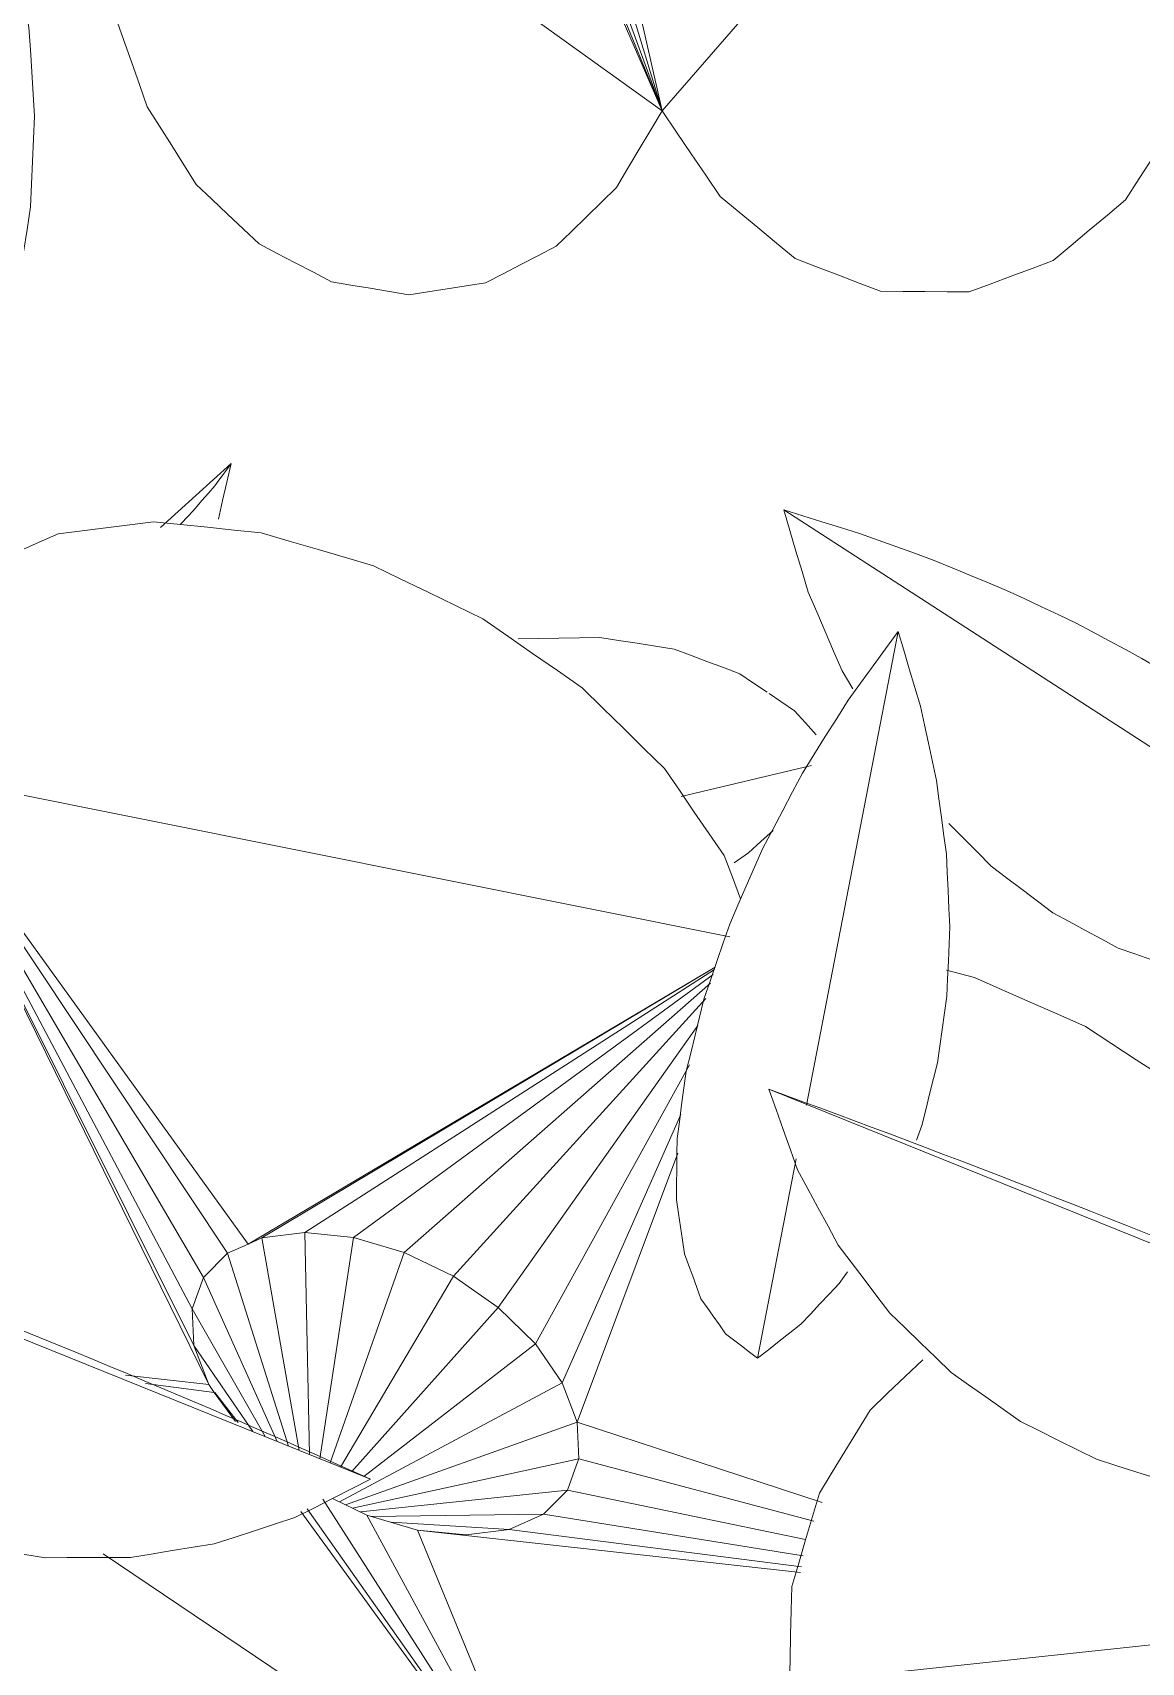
# Model space of a CAD drawing. Header units: metres. Extents: x -18.34 to -13.25, y -25.49 to -16.26.
# Drawn here: x -17.0075 to -16.952, y -16.8319 to -16.7503 of the extents above; entities that cross this region are included whole.
import ezdxf

# ---------------------------------------------------------------- set-up
doc = ezdxf.new("R2010")
doc.units = ezdxf.units.M
doc.layers.add('Importações nas famílias', color=7, linetype='Continuous', lineweight=5)
doc.layers.add('Vegetação', color=7, linetype='Continuous', lineweight=5)

# ---------------------------------------------------------------- blocks, each defined once
blk = doc.blocks.new('Planta_pergolado_12200 - plantas pergolado_skp_Component_12-V581-Pavimento 02 - Executivo')
at = {"layer": 'Importações nas famílias', "color": 9}
blk.add_line((0.287062, 0.249305), (0.327945, 0.232805), dxfattribs=at)
at = {"layer": 'Importações nas famílias', "color": 9, "flags": 128}
for points in [[(0.288505, 0.24527), (0.288144, 0.246278), (0.287783, 0.247287), (0.287422, 0.248296), (0.287062, 0.249305)], [(0.287062, 0.249305), (0.287911, 0.248994), (0.28876, 0.248682), (0.289609, 0.248371), (0.290459, 0.248059)], [(0.290459, 0.248059), (0.291342, 0.247729), (0.292225, 0.247399), (0.293108, 0.247069), (0.293991, 0.246738)], [(0.293991, 0.246738), (0.294898, 0.246393), (0.295805, 0.246047), (0.296712, 0.245702), (0.297619, 0.245357)], [(0.290539, 0.241506), (0.29003, 0.242447), (0.289522, 0.243388), (0.289013, 0.244329), (0.288505, 0.24527)], [(0.297619, 0.245357), (0.29854, 0.245), (0.299461, 0.244643), (0.300382, 0.244286), (0.301303, 0.243929)], [(0.301303, 0.243929), (0.302227, 0.243565), (0.303152, 0.243201), (0.304076, 0.242837), (0.305001, 0.242473)], [(0.305001, 0.242473), (0.305919, 0.242105), (0.306837, 0.241738), (0.307755, 0.24137), (0.308673, 0.241003)], [(0.293118, 0.238101), (0.292473, 0.238952), (0.291828, 0.239803), (0.291184, 0.240654), (0.290539, 0.241506)], [(0.308673, 0.241003), (0.309574, 0.240636), (0.310476, 0.240269), (0.311377, 0.239902), (0.312278, 0.239536)], [(0.312278, 0.239536), (0.313153, 0.239174), (0.314027, 0.238812), (0.314902, 0.23845), (0.315776, 0.238088)], [(0.29618, 0.235136), (0.295414, 0.235877), (0.294649, 0.236618), (0.293883, 0.23736), (0.293118, 0.238101)], [(0.315776, 0.238088), (0.316614, 0.237735), (0.317452, 0.237382), (0.31829, 0.237029), (0.319128, 0.236675)], [(0.319128, 0.236675), (0.31992, 0.236335), (0.320712, 0.235995), (0.321504, 0.235655), (0.322296, 0.235314)], [(0.299653, 0.23268), (0.298785, 0.233294), (0.297916, 0.233908), (0.297048, 0.234522), (0.29618, 0.235136)], [(0.322296, 0.235314), (0.323034, 0.23499), (0.323771, 0.234667), (0.324509, 0.234343), (0.325246, 0.234019)], [(0.325246, 0.234019), (0.325921, 0.233715), (0.326595, 0.233412), (0.32727, 0.233108), (0.327945, 0.232805)], [(0.303457, 0.230791), (0.302506, 0.231263), (0.301555, 0.231735), (0.300604, 0.232208), (0.299653, 0.23268)], [(0.327945, 0.232805), (0.326997, 0.232324), (0.326049, 0.231843), (0.325101, 0.231363), (0.324153, 0.230882)], [(0.307501, 0.229512), (0.30649, 0.229832), (0.305479, 0.230152), (0.304468, 0.230471), (0.303457, 0.230791)], [(0.324153, 0.230882), (0.323144, 0.230553), (0.322135, 0.230225), (0.321126, 0.229896), (0.320117, 0.229568)], [(0.311692, 0.228875), (0.310644, 0.229034), (0.309597, 0.229194), (0.308549, 0.229353), (0.307501, 0.229512)], [(0.320117, 0.229568), (0.31907, 0.229399), (0.318023, 0.229231), (0.316977, 0.229062), (0.31593, 0.228894)], [(0.31593, 0.228894), (0.314871, 0.228889), (0.313811, 0.228884), (0.312752, 0.22888), (0.311692, 0.228875)]]:
    blk.add_lwpolyline(points, dxfattribs=at)
blk = doc.blocks.new('Planta_pergolado_12200 - plantas pergolado_skp_Component_12-V768-Pavimento 02 - Executivo')
at = {"layer": 'Importações nas famílias', "color": 9}
for p, q in [((0.53565, 0.113133), (0.531066, 0.089431)), ((0.536835, 0.088419), (0.536563, 0.087691)), ((0.53055, 0.086759), (0.528619, 0.076777)), ((0.533117, 0.081098), (0.532701, 0.08051))]:
    blk.add_line(p, q, dxfattribs=at)
at = {"layer": 'Importações nas famílias', "color": 9, "flags": 128}
for points in [[(0.533144, 0.109699), (0.533771, 0.110558), (0.534397, 0.111416), (0.535024, 0.112274), (0.53565, 0.113133)], [(0.53565, 0.113133), (0.535928, 0.112202), (0.536206, 0.111271), (0.536484, 0.110339), (0.536762, 0.109408)], [(0.53087, 0.106057), (0.531439, 0.106968), (0.532007, 0.107878), (0.532576, 0.108789), (0.533144, 0.109699)], [(0.536762, 0.109408), (0.536964, 0.108476), (0.537166, 0.107545), (0.537368, 0.106613), (0.537569, 0.105681)], [(0.528881, 0.102292), (0.529378, 0.103234), (0.529876, 0.104175), (0.530373, 0.105116), (0.53087, 0.106057)], [(0.537569, 0.105681), (0.537692, 0.104758), (0.537816, 0.103836), (0.537939, 0.102914), (0.538062, 0.101991)], [(0.527224, 0.098493), (0.527638, 0.099443), (0.528053, 0.100393), (0.528467, 0.101342), (0.528881, 0.102292)], [(0.538062, 0.101991), (0.538105, 0.101089), (0.538148, 0.100186), (0.538192, 0.099284), (0.538235, 0.098381)], [(0.525937, 0.094747), (0.526259, 0.095684), (0.526581, 0.09662), (0.526902, 0.097556), (0.527224, 0.098493)], [(0.538235, 0.098381), (0.538198, 0.097508), (0.538161, 0.096635), (0.538124, 0.095763), (0.538086, 0.09489)], [(0.525052, 0.091144), (0.525273, 0.092045), (0.525494, 0.092946), (0.525716, 0.093847), (0.525937, 0.094747)], [(0.538086, 0.09489), (0.537969, 0.094057), (0.537852, 0.093223), (0.537735, 0.09239), (0.537618, 0.091557)], [(0.537618, 0.091557), (0.537422, 0.090772), (0.537226, 0.089988), (0.537031, 0.089203), (0.536835, 0.088419)], [(0.524588, 0.087768), (0.524704, 0.088612), (0.52482, 0.089456), (0.524936, 0.0903), (0.525052, 0.091144)], [(0.524556, 0.084698), (0.524564, 0.085466), (0.524572, 0.086233), (0.52458, 0.087001), (0.524588, 0.087768)], [(0.524958, 0.082006), (0.524857, 0.082679), (0.524757, 0.083352), (0.524656, 0.084025), (0.524556, 0.084698)], [(0.525783, 0.079755), (0.525577, 0.080318), (0.525371, 0.080881), (0.525164, 0.081443), (0.524958, 0.082006)], [(0.532701, 0.08051), (0.532221, 0.080001), (0.53174, 0.079491), (0.53126, 0.078982), (0.53078, 0.078473)], [(0.527013, 0.077998), (0.526706, 0.078438), (0.526398, 0.078877), (0.526091, 0.079316), (0.525783, 0.079755)], [(0.53078, 0.078473), (0.530239, 0.078049), (0.529699, 0.077625), (0.529159, 0.077201), (0.528619, 0.076777)], [(0.528619, 0.076777), (0.528218, 0.077082), (0.527816, 0.077388), (0.527415, 0.077693), (0.527013, 0.077998)]]:
    blk.add_lwpolyline(points, dxfattribs=at)
blk = doc.blocks.new('Planta_pergolado_12200 - plantas pergolado_skp_Component_17-V771-Pavimento 02 - Executivo')
at = {"layer": 'Importações nas famílias', "color": 9}
blk.add_line((0.56722, 0.064466), (0.530212, 0.060495), dxfattribs=at)
at = {"layer": 'Importações nas famílias', "color": 9, "flags": 128}
for points in [[(0.536885, 0.076699), (0.536005, 0.07586), (0.535124, 0.075021), (0.534244, 0.074182)], [(0.534244, 0.074182), (0.533611, 0.073143), (0.532977, 0.072105), (0.532344, 0.071066), (0.53171, 0.070028)], [(0.53171, 0.070028), (0.531366, 0.068861), (0.531022, 0.067694), (0.530678, 0.066527), (0.530335, 0.06536)], [(0.530335, 0.06536), (0.530304, 0.064144), (0.530273, 0.062927), (0.530242, 0.061711), (0.530212, 0.060495)]]:
    blk.add_lwpolyline(points, dxfattribs=at)
blk = doc.blocks.new('Planta_pergolado_12200 - plantas pergolado_skp_Component_16-V772-Pavimento 02 - Executivo')
for name, p in [('Planta_pergolado_12200 - plantas pergolado_skp_Component_12-V768-Pavimento 02 - Executivo', (0, 0)), ('Planta_pergolado_12200 - plantas pergolado_skp_Component_12-V581-Pavimento 02 - Executivo', (0.181313, -0.162083)), ('Planta_pergolado_12200 - plantas pergolado_skp_Component_17-V771-Pavimento 02 - Executivo', (0, 0))]:
    blk.add_blockref(name, p)
blk = doc.blocks.new('Planta_pergolado_12200 - plantas pergolado_skp_Component_16-V791-Pavimento 02 - Executivo')
blk.add_blockref('Planta_pergolado_12200 - plantas pergolado_skp_Component_12-V581-Pavimento 02 - Executivo', (0.242118, -0.159072))
blk = doc.blocks.new('Planta_pergolado_12200 - plantas pergolado_skp_-3067462-Pavimento 02 - Executivo')
for name in ['Planta_pergolado_12200 - plantas pergolado_skp_Component_16-V791-Pavimento 02 - Executivo', 'Planta_pergolado_12200 - plantas pergolado_skp_Component_16-V772-Pavimento 02 - Executivo']:
    blk.add_blockref(name, (0, 0))
blk = doc.blocks.new('Planta_pergolado_12200 - plantas pergolado_skp_Component_17-V868-Pavimento 02 - Executivo')
at = {"layer": 'Importações nas famílias', "color": 9}
for p, q in [((0.511721, 0.167169), (0.52384, 0.139193)), ((0.513662, 0.164026), (0.52384, 0.139193)), ((0.51518, 0.162869), (0.52384, 0.139193)), ((0.516872, 0.162234), (0.52384, 0.139193)), ((0.518622, 0.162163), (0.52384, 0.139193)), ((0.52384, 0.139193), (0.497679, 0.15801)), ((0.52384, 0.139193), (0.53605, 0.153222))]:
    blk.add_line(p, q, dxfattribs=at)
at = {"layer": 'Importações nas famílias', "color": 9, "flags": 128}
for points in [[(0.496505, 0.143889), (0.496901, 0.142764), (0.497297, 0.141638), (0.497693, 0.140512), (0.498089, 0.139387)], [(0.498089, 0.139387), (0.498701, 0.138418), (0.499313, 0.137449), (0.499924, 0.136481), (0.500536, 0.135512)], [(0.521562, 0.135354), (0.522132, 0.136314), (0.522701, 0.137274), (0.52327, 0.138234), (0.52384, 0.139193)], [(0.52384, 0.139193), (0.524568, 0.13812), (0.525296, 0.137046), (0.526024, 0.135972), (0.526752, 0.134898)], [(0.54702, 0.134736), (0.547702, 0.135798), (0.548383, 0.136861), (0.549065, 0.137924), (0.549747, 0.138986)], [(0.500536, 0.135512), (0.501322, 0.134766), (0.502108, 0.13402), (0.502895, 0.133275), (0.503681, 0.132529)], [(0.518548, 0.132418), (0.519302, 0.133152), (0.520055, 0.133886), (0.520809, 0.13462), (0.521562, 0.135354)], [(0.526752, 0.134898), (0.52769, 0.134123), (0.528628, 0.133349), (0.529566, 0.132574), (0.530504, 0.131799)], [(0.543401, 0.131696), (0.544306, 0.132456), (0.545211, 0.133216), (0.546115, 0.133976), (0.54702, 0.134736)], [(0.503681, 0.132529), (0.504587, 0.132057), (0.505494, 0.131585), (0.506401, 0.131114), (0.507307, 0.130642)], [(0.515003, 0.130584), (0.51589, 0.131042), (0.516776, 0.131501), (0.517662, 0.131959), (0.518548, 0.132418)], [(0.530504, 0.131799), (0.531571, 0.13139), (0.532639, 0.130981), (0.533707, 0.130572), (0.534775, 0.130162)], [(0.5392, 0.130127), (0.54025, 0.130519), (0.541301, 0.130912), (0.542351, 0.131304), (0.543401, 0.131696)], [(0.507307, 0.130642), (0.508273, 0.130476), (0.509238, 0.13031), (0.510204, 0.130144), (0.511169, 0.129978)], [(0.511169, 0.129978), (0.512128, 0.13013), (0.513086, 0.130281), (0.514045, 0.130432), (0.515003, 0.130584)], [(0.534775, 0.130162), (0.535881, 0.130154), (0.536987, 0.130145), (0.538094, 0.130136), (0.5392, 0.130127)]]:
    blk.add_lwpolyline(points, dxfattribs=at)
blk = doc.blocks.new('Planta_pergolado_12200 - plantas pergolado_skp_Component_16-V869-Pavimento 02 - Executivo')
blk.add_blockref('Planta_pergolado_12200 - plantas pergolado_skp_Component_17-V868-Pavimento 02 - Executivo', (0, 0))
blk = doc.blocks.new('Planta_pergolado_12200 - plantas pergolado_skp_-3067464-Pavimento 02 - Executivo')
blk.add_blockref('Planta_pergolado_12200 - plantas pergolado_skp_Component_16-V869-Pavimento 02 - Executivo', (0, 0))
blk = doc.blocks.new('Planta_pergolado_12200 - plantas pergolado_skp_-3067465-Pavimento 02 - Executivo')
for name in ['Planta_pergolado_12200 - plantas pergolado_skp_-3067464-Pavimento 02 - Executivo', 'Planta_pergolado_12200 - plantas pergolado_skp_-3067462-Pavimento 02 - Executivo']:
    blk.add_blockref(name, (0, 0))
blk = doc.blocks.new('Planta_pergolado_12200 - plantas pergolado_skp_Component_12-V1288-Pavimento 02 - Executivo')
at = {"layer": 'Importações nas famílias', "color": 9}
for p, q in [((0.502287, 0.121544), (0.498753, 0.118341)), ((0.499736, 0.118486), (0.500172, 0.118944))]:
    blk.add_line(p, q, dxfattribs=at)
at = {"layer": 'Importações nas famílias', "color": 9, "flags": 128}
for points in [[(0.501468, 0.120433), (0.501673, 0.12071), (0.501878, 0.120988), (0.502082, 0.121266), (0.502287, 0.121544)], [(0.502287, 0.121544), (0.502073, 0.120617), (0.501858, 0.11969), (0.501644, 0.118764)], [(0.500172, 0.118944), (0.500496, 0.119316), (0.50082, 0.119688), (0.501144, 0.12006), (0.501468, 0.120433)]]:
    blk.add_lwpolyline(points, dxfattribs=at)
blk = doc.blocks.new('Planta_pergolado_12200 - plantas pergolado_skp_Component_16-V1290-Pavimento 02 - Executivo')
blk.add_blockref('Planta_pergolado_12200 - plantas pergolado_skp_Component_12-V1288-Pavimento 02 - Executivo', (0, 0))
blk = doc.blocks.new('Planta_pergolado_12200 - plantas pergolado_skp_Component_12-V1325-Pavimento 02 - Executivo')
at = {"layer": 'Importações nas famílias', "color": 9}
for p, q in [((0.529927, 0.119221), (0.562989, 0.097838)), ((0.533379, 0.110266), (0.532848, 0.111178))]:
    blk.add_line(p, q, dxfattribs=at)
at = {"layer": 'Importações nas famílias', "color": 9, "flags": 128}
for points in [[(0.531152, 0.115106), (0.530846, 0.116135), (0.53054, 0.117163), (0.530233, 0.118192), (0.529927, 0.119221)], [(0.529927, 0.119221), (0.530876, 0.118927), (0.531825, 0.118633), (0.532774, 0.118339), (0.533723, 0.118045)], [(0.533723, 0.118045), (0.534655, 0.117709), (0.535588, 0.117372), (0.536521, 0.117036), (0.537453, 0.116699)], [(0.537453, 0.116699), (0.53836, 0.116324), (0.539266, 0.115948), (0.540172, 0.115573), (0.541078, 0.115197)], [(0.532848, 0.111178), (0.532424, 0.11216), (0.532, 0.113142), (0.531576, 0.114124), (0.531152, 0.115106)], [(0.541078, 0.115197), (0.541947, 0.114787), (0.542817, 0.114377), (0.543686, 0.113967), (0.544556, 0.113557)], [(0.544556, 0.113557), (0.545379, 0.113116), (0.546202, 0.112676), (0.547025, 0.112236), (0.547848, 0.111795)], [(0.547848, 0.111795), (0.548615, 0.111329), (0.549383, 0.110864), (0.550151, 0.110398), (0.550918, 0.109932)], [(0.550918, 0.109932), (0.551622, 0.109447), (0.552326, 0.108961), (0.553029, 0.108475), (0.553733, 0.107989)], [(0.553733, 0.107989), (0.554365, 0.107489), (0.554996, 0.106988), (0.555628, 0.106487), (0.55626, 0.105987)], [(0.55626, 0.105987), (0.556813, 0.105477), (0.557366, 0.104967), (0.557919, 0.104458), (0.558472, 0.103948)], [(0.558472, 0.103948), (0.55894, 0.103435), (0.559408, 0.102921), (0.559876, 0.102408), (0.560344, 0.101895)], [(0.540306, 0.101403), (0.539599, 0.102113), (0.538892, 0.102824), (0.538185, 0.103535)], [(0.543388, 0.099069), (0.542617, 0.099652), (0.541847, 0.100236), (0.541076, 0.100819), (0.540306, 0.101403)], [(0.560344, 0.101895), (0.560722, 0.101384), (0.561099, 0.100873), (0.561477, 0.100362), (0.561855, 0.099851)], [(0.561855, 0.099851), (0.562138, 0.099348), (0.562422, 0.098844), (0.562705, 0.098341), (0.562989, 0.097838)], [(0.546652, 0.097298), (0.545836, 0.097741), (0.54502, 0.098183), (0.544204, 0.098626), (0.543388, 0.099069)], [(0.550023, 0.096132), (0.549181, 0.096423), (0.548338, 0.096715), (0.547495, 0.097007), (0.546652, 0.097298)], [(0.562989, 0.097838), (0.562237, 0.097494), (0.561485, 0.09715), (0.560733, 0.096805), (0.559981, 0.096461)], [(0.559981, 0.096461), (0.559177, 0.096273), (0.558374, 0.096085), (0.55757, 0.095897), (0.556767, 0.095709)], [(0.553421, 0.095598), (0.552572, 0.095731), (0.551722, 0.095865), (0.550873, 0.095998), (0.550023, 0.096132)], [(0.556767, 0.095709), (0.55593, 0.095681), (0.555094, 0.095653), (0.554258, 0.095626), (0.553421, 0.095598)]]:
    blk.add_lwpolyline(points, dxfattribs=at)
blk = doc.blocks.new('Planta_pergolado_12200 - plantas pergolado_skp_Component_16-V1328-Pavimento 02 - Executivo')
blk.add_blockref('Planta_pergolado_12200 - plantas pergolado_skp_Component_12-V1325-Pavimento 02 - Executivo', (0, 0))
blk = doc.blocks.new('Planta_pergolado_12200 - plantas pergolado_skp_Component_12-V1367-Pavimento 02 - Executivo')
at = {"layer": 'Importações nas famílias', "color": 9}
for p, q in [((0.490136, 0.151794), (0.479981, 0.119262)), ((0.473873, 0.108543), (0.473862, 0.109831)), ((0.48121, 0.108263), (0.480675, 0.107656))]:
    blk.add_line(p, q, dxfattribs=at)
at = {"layer": 'Importações nas famílias', "color": 9, "flags": 128}
for points in [[(0.487693, 0.150173), (0.488304, 0.150578), (0.488914, 0.150983), (0.489525, 0.151388), (0.490136, 0.151794)], [(0.490136, 0.151794), (0.490449, 0.150762), (0.490763, 0.149731), (0.491077, 0.1487), (0.491391, 0.147669)], [(0.4853, 0.147793), (0.485898, 0.148388), (0.486497, 0.148983), (0.487095, 0.149578), (0.487693, 0.150173)], [(0.483012, 0.144711), (0.483584, 0.145482), (0.484156, 0.146252), (0.484728, 0.147023), (0.4853, 0.147793)], [(0.491391, 0.147669), (0.491585, 0.146592), (0.491778, 0.145515), (0.491972, 0.144438), (0.492166, 0.143361)], [(0.480884, 0.140999), (0.481416, 0.141927), (0.481948, 0.142855), (0.48248, 0.143783), (0.483012, 0.144711)], [(0.492166, 0.143361), (0.492238, 0.142251), (0.49231, 0.141141), (0.492382, 0.14003), (0.492454, 0.13892)], [(0.478964, 0.136743), (0.479444, 0.137807), (0.479924, 0.138871), (0.480404, 0.139935), (0.480884, 0.140999)], [(0.492454, 0.13892), (0.492403, 0.137788), (0.492352, 0.136657), (0.492301, 0.135525), (0.49225, 0.134394)], [(0.477298, 0.132044), (0.477715, 0.133218), (0.478131, 0.134393), (0.478548, 0.135568), (0.478964, 0.136743)], [(0.49225, 0.134394), (0.492076, 0.133253), (0.491903, 0.132113), (0.49173, 0.130973), (0.491557, 0.129832)], [(0.475926, 0.127011), (0.476269, 0.128269), (0.476612, 0.129527), (0.476955, 0.130786), (0.477298, 0.132044)], [(0.491557, 0.129832), (0.491263, 0.128696), (0.49097, 0.12756), (0.490676, 0.126424), (0.490382, 0.125287)], [(0.474879, 0.121764), (0.475141, 0.123076), (0.475402, 0.124387), (0.475664, 0.125699), (0.475926, 0.127011)], [(0.490382, 0.125287), (0.489972, 0.124168), (0.489561, 0.123048), (0.48915, 0.121928), (0.48874, 0.120809)], [(0.474182, 0.116424), (0.474356, 0.117759), (0.47453, 0.119094), (0.474705, 0.120429), (0.474879, 0.121764)], [(0.48874, 0.120809), (0.488217, 0.119718), (0.487694, 0.118628), (0.48717, 0.117537), (0.486647, 0.116447)], [(0.474023, 0.113871), (0.474099, 0.115097), (0.474182, 0.116424)], [(0.486647, 0.116447), (0.486017, 0.115397), (0.485388, 0.114348), (0.484758, 0.113298), (0.484128, 0.112249)], [(0.484128, 0.112249), (0.483398, 0.111253), (0.482669, 0.110256), (0.481939, 0.10926), (0.48121, 0.108263)]]:
    blk.add_lwpolyline(points, dxfattribs=at)
blk = doc.blocks.new('Planta_pergolado_12200 - plantas pergolado_skp_Component_12-V1368-Pavimento 02 - Executivo')
at = {"layer": 'Importações nas famílias', "color": 9}
for p, q in [((0.531314, 0.10644), (0.524789, 0.10489)), ((0.528171, 0.102065), (0.527449, 0.101568))]:
    blk.add_line(p, q, dxfattribs=at)
at = {"layer": 'Importações nas famílias', "color": 9, "flags": 128}
for points in [[(0.516641, 0.112766), (0.517663, 0.112784), (0.518684, 0.112803), (0.519705, 0.112821), (0.520726, 0.11284)], [(0.520726, 0.11284), (0.521657, 0.112693), (0.522588, 0.112547), (0.523519, 0.112401), (0.524449, 0.112254)], [(0.524449, 0.112254), (0.525268, 0.111946), (0.526086, 0.111638), (0.526905, 0.111331), (0.527723, 0.111023)], [(0.527723, 0.111023), (0.52841, 0.110561), (0.529097, 0.110098)], [(0.529195, 0.110032), (0.529784, 0.109636), (0.530471, 0.109174)], [(0.530471, 0.109174), (0.53101, 0.108568), (0.531549, 0.107963)], [(0.529399, 0.103182), (0.528785, 0.102623), (0.528171, 0.102065)]]:
    blk.add_lwpolyline(points, dxfattribs=at)
blk = doc.blocks.new('Planta_pergolado_12200 - plantas pergolado_skp_Component_17-V1370-Pavimento 02 - Executivo')
at = {"layer": 'Importações nas famílias', "color": 9}
for p, q in [((0.500336, 0.079246), (0.486096, 0.106102)), ((0.486096, 0.106102), (0.500425, 0.077417)), ((0.500906, 0.08082), (0.486096, 0.106102)), ((0.502096, 0.082031), (0.486096, 0.106102)), ((0.503133, 0.08249), (0.486096, 0.106102)), ((0.486096, 0.106102), (0.501168, 0.075457)), ((0.527236, 0.097861), (0.486096, 0.106102)), ((0.526501, 0.096351), (0.503133, 0.08249)), ((0.526498, 0.09634), (0.503825, 0.082796)), ((0.526463, 0.096224), (0.505976, 0.083065)), ((0.526392, 0.095981), (0.508401, 0.082817)), ((0.526262, 0.095544), (0.510935, 0.082071)), ((0.539477, 0.095829), (0.538076, 0.096189)), ((0.526036, 0.094779), (0.513406, 0.080877)), ((0.525633, 0.093416), (0.515646, 0.079316)), ((0.525207, 0.091459), (0.517501, 0.077495)), ((0.524782, 0.088973), (0.518846, 0.075538)), ((0.519588, 0.073579), (0.524634, 0.087037)), ((0.503133, 0.08249), (0.502096, 0.082031)), ((0.503825, 0.082796), (0.503133, 0.08249)), ((0.505976, 0.083065), (0.503825, 0.082796)), ((0.503825, 0.082796), (0.50569, 0.072162)), ((0.50621, 0.071952), (0.505976, 0.083065)), ((0.508401, 0.082817), (0.505976, 0.083065)), ((0.508401, 0.082817), (0.50672, 0.071746)), ((0.510935, 0.082071), (0.508401, 0.082817)), ((0.502096, 0.082031), (0.500906, 0.08082)), ((0.50515, 0.07238), (0.502096, 0.082031)), ((0.510935, 0.082071), (0.507232, 0.071539)), ((0.513406, 0.080877), (0.510935, 0.082071)), ((0.500906, 0.08082), (0.500336, 0.079246)), ((0.50458, 0.07261), (0.500906, 0.08082)), ((0.507758, 0.071327), (0.513406, 0.080877)), ((0.514303, 0.080252), (0.513406, 0.080877)), ((0.515646, 0.079316), (0.514303, 0.080252)), ((0.503979, 0.072852), (0.500336, 0.079246)), ((0.500336, 0.079246), (0.500425, 0.077417)), ((0.515646, 0.079316), (0.508314, 0.071103)), ((0.517501, 0.077495), (0.515646, 0.079316)), ((0.508915, 0.07086), (0.517501, 0.077495)), ((0.518846, 0.075538), (0.517501, 0.077495)), ((0.503362, 0.073101), (0.500425, 0.077417)), ((0.500425, 0.077417), (0.501168, 0.075457)), ((0.501168, 0.075457), (0.497006, 0.075923)), ((0.497993, 0.075507), (0.501438, 0.075064)), ((0.501168, 0.075457), (0.501438, 0.075064)), ((0.501438, 0.075064), (0.502496, 0.07361)), ((0.502634, 0.073551), (0.50147, 0.075064)), ((0.507709, 0.069586), (0.518846, 0.075538)), ((0.519588, 0.073579), (0.518846, 0.075538)), ((0.50801, 0.06944), (0.519588, 0.073579)), ((0.519677, 0.071749), (0.519588, 0.073579)), ((0.519588, 0.073579), (0.531846, 0.069553)), ((0.519677, 0.071749), (0.508354, 0.069274)), ((0.519562, 0.071433), (0.519107, 0.070176)), ((0.519562, 0.071433), (0.519677, 0.071749)), ((0.519677, 0.071749), (0.531434, 0.068622)), ((0.508752, 0.069082), (0.519107, 0.070176)), ((0.519107, 0.070176), (0.517917, 0.068965)), ((0.531022, 0.067706), (0.519107, 0.070176)), ((0.506863, 0.069719), (0.515154, 0.056798)), ((0.507362, 0.069754), (0.509078, 0.068924)), ((0.505775, 0.069104), (0.514867, 0.056611)), ((0.506089, 0.069234), (0.514943, 0.056661)), ((0.509078, 0.068924), (0.511613, 0.068178)), ((0.509078, 0.068924), (0.515517, 0.057035)), ((0.509304, 0.068858), (0.517917, 0.068965)), ((0.510285, 0.068569), (0.516188, 0.068199)), ((0.517917, 0.068965), (0.516188, 0.068199)), ((0.530896, 0.066893), (0.517917, 0.068965)), ((0.530764, 0.066052), (0.511613, 0.068178)), ((0.511613, 0.068178), (0.516048, 0.057382)), ((0.514038, 0.067931), (0.511613, 0.068178)), ((0.516188, 0.068199), (0.514038, 0.067931)), ((0.516188, 0.068199), (0.530809, 0.066337)), ((0.513391, 0.055197), (0.495884, 0.066986))]:
    blk.add_line(p, q, dxfattribs=at)
at = {"layer": 'Importações nas famílias', "color": 9, "flags": 128}
for points in [[(0.498404, 0.118626), (0.497212, 0.118477), (0.49602, 0.118328), (0.494828, 0.11818), (0.493636, 0.118031)], [(0.503782, 0.118077), (0.502437, 0.118215), (0.501093, 0.118352), (0.499749, 0.118489), (0.498404, 0.118626)], [(0.493636, 0.118031), (0.492677, 0.117606), (0.491718, 0.117182), (0.49076, 0.116757), (0.489801, 0.116333)], [(0.509402, 0.116423), (0.507997, 0.116837), (0.506592, 0.11725), (0.505187, 0.117664), (0.503782, 0.118077)], [(0.514882, 0.113775), (0.513512, 0.114437), (0.512142, 0.115099), (0.510772, 0.115761), (0.509402, 0.116423)], [(0.519849, 0.110314), (0.518607, 0.111179), (0.517366, 0.112044), (0.516124, 0.11291), (0.514882, 0.113775)], [(0.523963, 0.106276), (0.522934, 0.107285), (0.521906, 0.108295), (0.520877, 0.109304), (0.519849, 0.110314)], [(0.526944, 0.101936), (0.526199, 0.103021), (0.525454, 0.104106), (0.524708, 0.105191), (0.523963, 0.106276)], [(0.527767, 0.099763), (0.527356, 0.100849), (0.526944, 0.101936)], [(0.545015, 0.093368), (0.543631, 0.093983), (0.542246, 0.094598), (0.540861, 0.095214), (0.539477, 0.095829)], [(0.550113, 0.090052), (0.548839, 0.090881), (0.547564, 0.09171), (0.54629, 0.092539), (0.545015, 0.093368)]]:
    blk.add_lwpolyline(points, dxfattribs=at)
blk = doc.blocks.new('Planta_pergolado_12200 - plantas pergolado_skp_Component_16-V1371-Pavimento 02 - Executivo')
for name in ['Planta_pergolado_12200 - plantas pergolado_skp_Component_12-V1367-Pavimento 02 - Executivo', 'Planta_pergolado_12200 - plantas pergolado_skp_Component_17-V1370-Pavimento 02 - Executivo', 'Planta_pergolado_12200 - plantas pergolado_skp_Component_12-V1368-Pavimento 02 - Executivo']:
    blk.add_blockref(name, (0, 0))
blk = doc.blocks.new('Planta_pergolado_12200 - plantas pergolado_skp_-V1372-Pavimento 02 - Executivo')
blk.add_blockref('Planta_pergolado_12200 - plantas pergolado_skp_Component_16-V1371-Pavimento 02 - Executivo', (0, 0))
blk = doc.blocks.new('Planta_pergolado_12200 - plantas pergolado_skp_-3067420-Pavimento 02 - Executivo')
for name in ['Planta_pergolado_12200 - plantas pergolado_skp_-V1372-Pavimento 02 - Executivo', 'Planta_pergolado_12200 - plantas pergolado_skp_Component_16-V1290-Pavimento 02 - Executivo', 'Planta_pergolado_12200 - plantas pergolado_skp_Component_16-V1328-Pavimento 02 - Executivo']:
    blk.add_blockref(name, (0, 0))
blk = doc.blocks.new('Planta_pergolado_12200 - plantas pergolado_skp_-3067421-Pavimento 02 - Executivo')
blk.add_blockref('Planta_pergolado_12200 - plantas pergolado_skp_-3067420-Pavimento 02 - Executivo', (0, 0))
blk = doc.blocks.new('Planta_pergolado_12200 - Planta_pergolado_12200-3067476-Pavimento 02 - Executivo')
for name in ['Planta_pergolado_12200 - plantas pergolado_skp_-3067421-Pavimento 02 - Executivo', 'Planta_pergolado_12200 - plantas pergolado_skp_-3067465-Pavimento 02 - Executivo']:
    blk.add_blockref(name, (0, 0))

msp = doc.modelspace()

# ---------------------------------------------------------------- block references
at = {"layer": 'Vegetação', "color": 9}
msp.add_blockref('Planta_pergolado_12200 - Planta_pergolado_12200-3067476-Pavimento 02 - Executivo', (-17.499852, -16.893415), dxfattribs=at)

doc.saveas('drawing.dxf')
